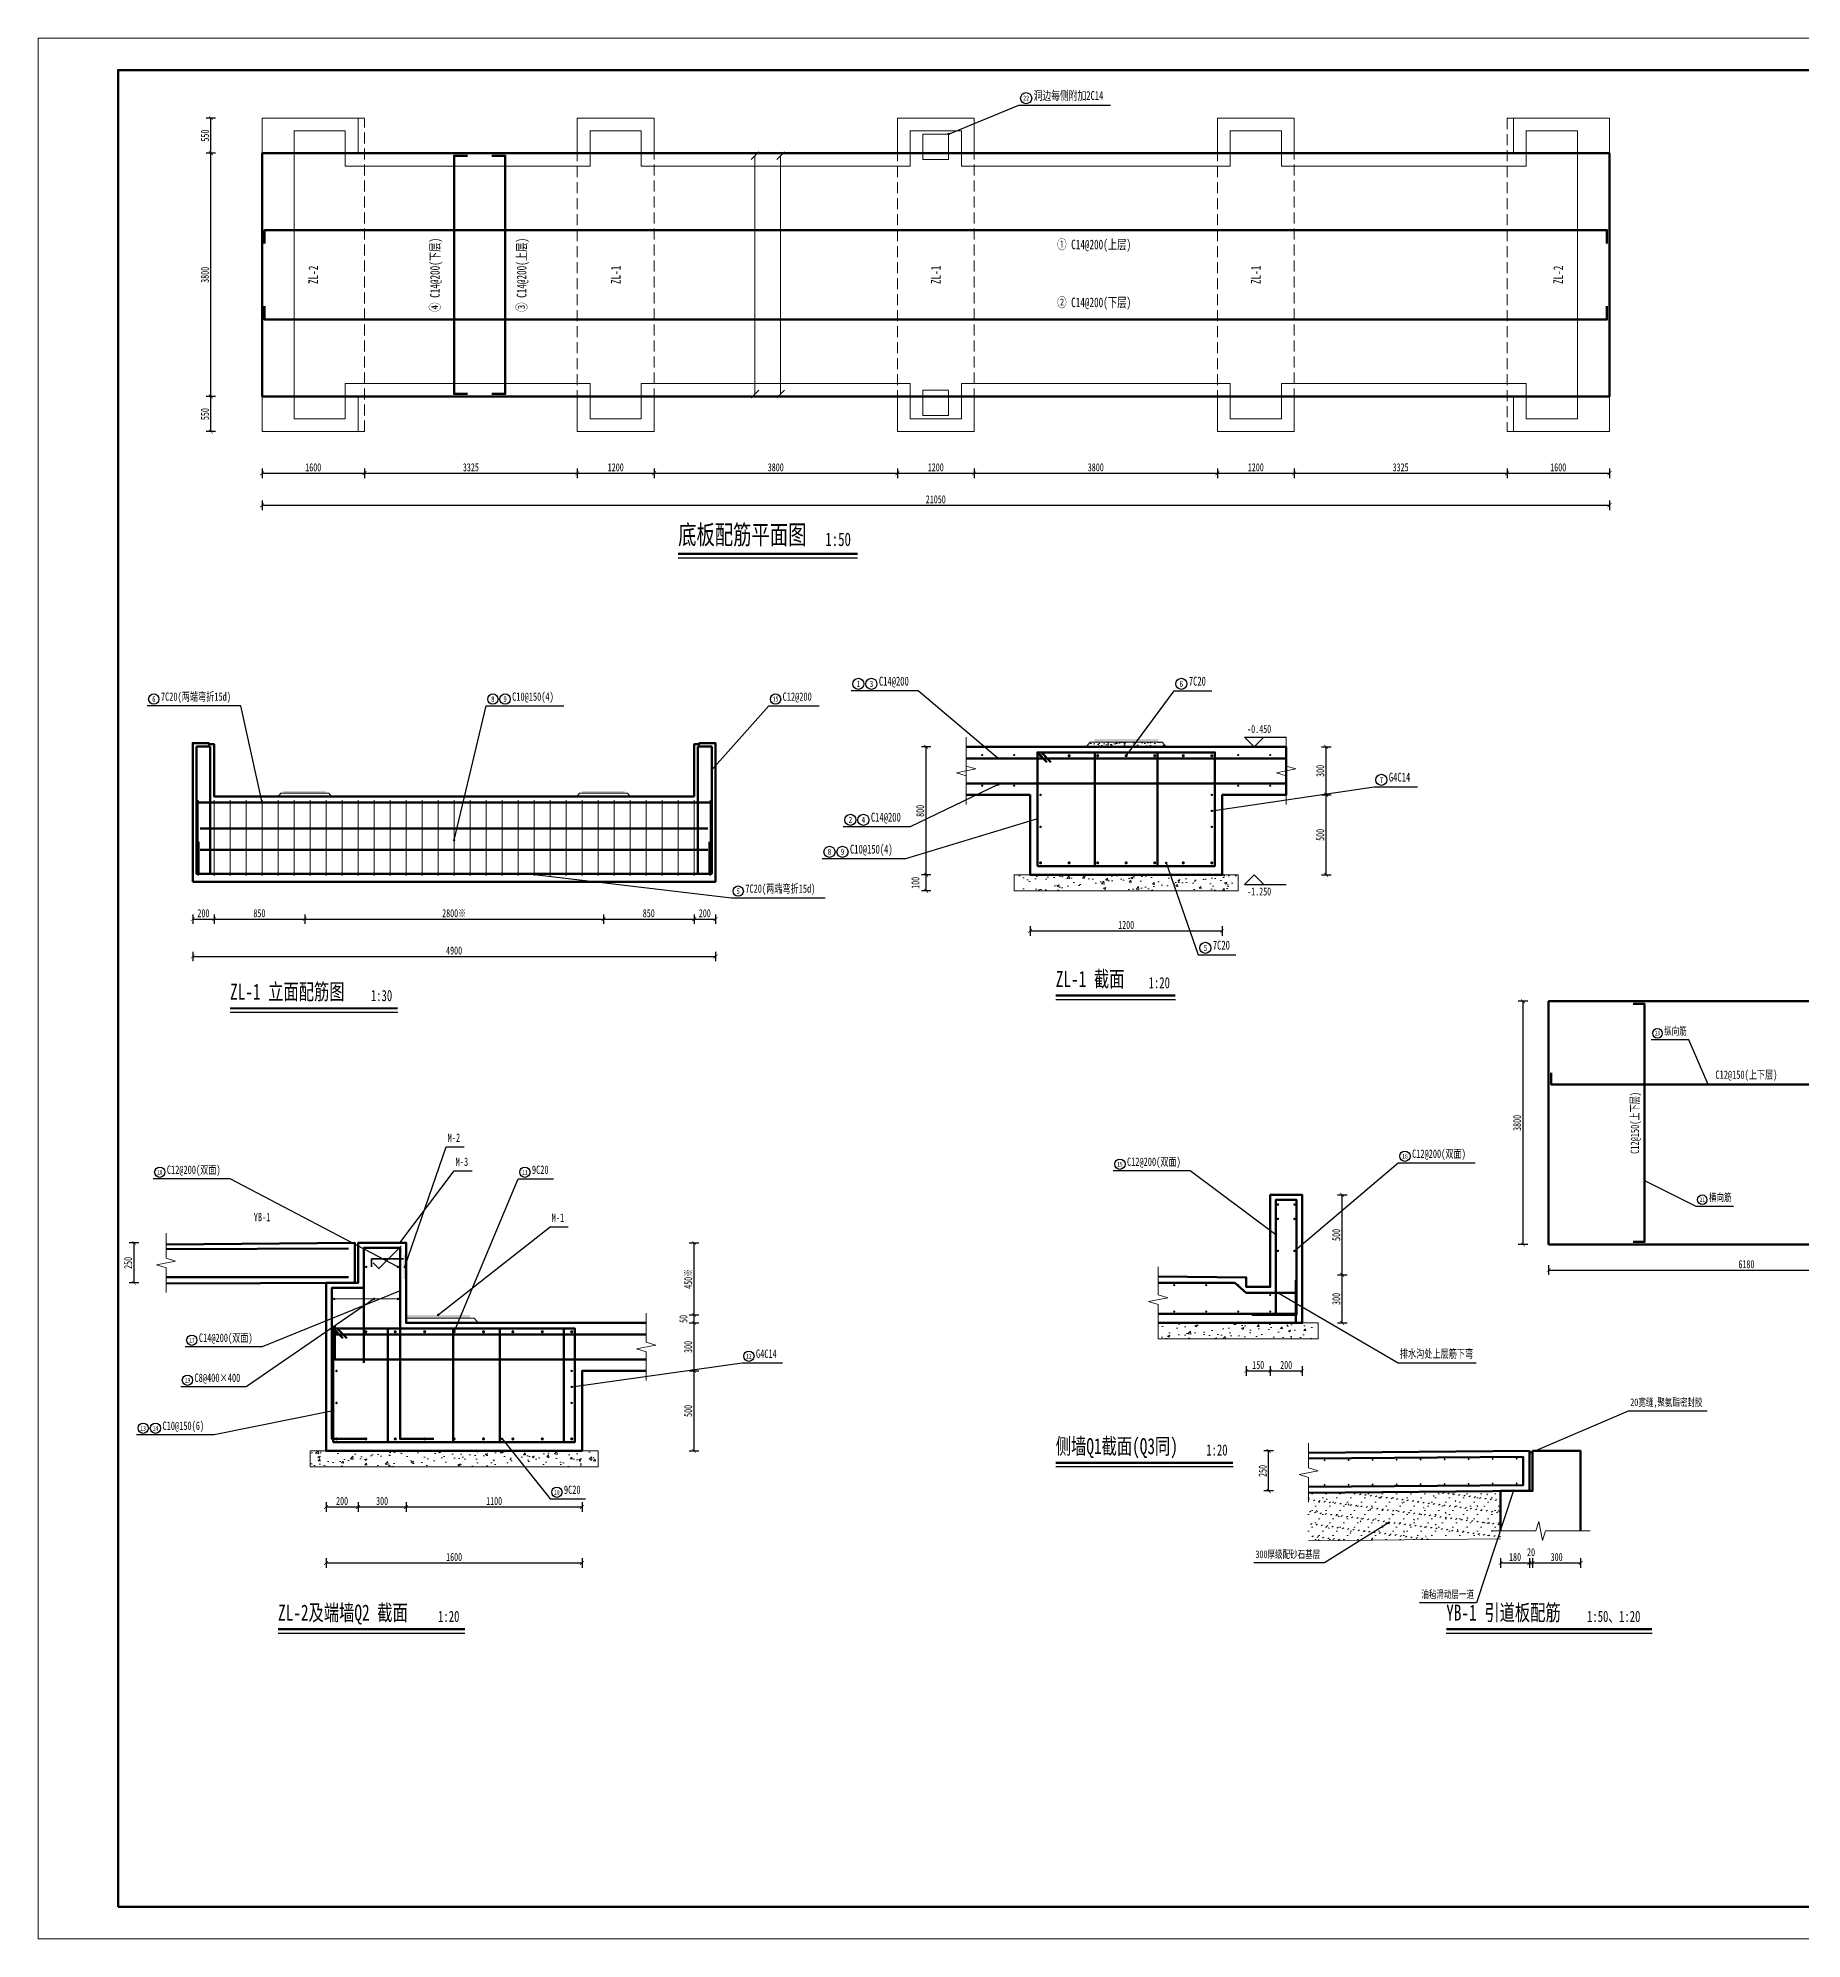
# Model space of a CAD drawing. Header units: millimetres. Extents: x 0 to 226050, y 0 to 29700.
# Drawn here: x 138000 to 165558, y 0 to 29700 of the extents above; entities that cross this region are included whole.
import ezdxf
from ezdxf.enums import TextEntityAlignment as Align

# ---------------------------------------------------------------- set-up
doc = ezdxf.new("R2010")
doc.units = ezdxf.units.MM
doc.header["$LTSCALE"] = 50
doc.linetypes.add('DASH', pattern=[5, 3.5, -1.5])
for name, color, linetype, lineweight in [('S-CONC', 7, 'Continuous', 50), ('S-DIM', 3, 'Continuous', 13), ('S-FRAME', 7, 'Continuous', 90), ('S-HATCH', 8, 'Continuous', 13), ('S-HIDE', 8, 'DASH', 18), ('S-REBAR', 2, 'Continuous', 50), ('S-STEEL', 4, 'Continuous', 35), ('S-SYMB', 7, 'Continuous', 25), ('S-TEXT', 7, 'Continuous', 18), ('S-THIN', 7, 'Continuous', 18)]:
    doc.layers.add(name, color=color, linetype=linetype, lineweight=lineweight)
doc.styles.add('HZ', font='simfang.ttf', dxfattribs={"width": 0.7})
doc.dimstyles.new('ZJ', dxfattribs={"dimscale": 50, "dimtxt": 2.5, "dimasz": 1.2, "dimexe": 1.5, "dimexo": 1.5, "dimgap": 0.6, "dimtad": 1, "dimdec": 0, "dimtxsty": 'HZ', "dimblk": 'ARCHTICK', "dimcen": 2.5, "dimclrd": 3, "dimclre": 3, "dimclrt": 7, "dimazin": 3, "dimtfac": 1, "dimtmove": 2, "dimatfit": 3})

# ---------------------------------------------------------------- blocks, each defined once
blk = doc.blocks.new('_ARCHTICK')
at = {"color": 0, "linetype": 'BYBLOCK', "const_width": 0.15}
blk.add_lwpolyline([(-0.5, -0.5), (0.5, 0.5)], dxfattribs=at)

msp = doc.modelspace()

# ---------------------------------------------------------------- hatches: boundary and pattern name
at = {"layer": 'S-HATCH'}
h = msp.add_hatch(dxfattribs=at)
h.set_pattern_fill('AR-SAND', color=256, scale=2)
h.paths.add_polyline_path([(154375, 18625), (155625, 18625), (155562.5, 18700), (154437.5, 18700)])
h = msp.add_hatch(dxfattribs=at)
h.set_pattern_fill('AR-CONC', color=256, scale=2)
h.paths.add_polyline_path([(153250, 16375), (156750, 16375), (156750, 16625), (153250, 16625)])
h = msp.add_hatch(dxfattribs=at)
h.set_pattern_fill('AR-CONC', color=256, scale=2)
h.paths.add_polyline_path([(155500, 9375), (158000, 9375), (158000, 9625), (155500, 9625)])
h = msp.add_hatch(dxfattribs=at)
h.set_pattern_fill('AR-CONC', color=256, scale=2)
h.paths.add_polyline_path([(142250, 7375), (146750, 7375), (146750, 7625), (142250, 7625)])
h = msp.add_hatch(dxfattribs=at)
h.set_pattern_fill('ZJ-GRAVEL', color=256, scale=50)
h.set_pattern_definition([(0, (0, 0), (110, 130), [0, -220]), (0, (55, 65), (110, 130), [0, -220]), (35, (30, 20), (145, 170), [27.5, -250]), (125, (115, 105), (155, 185), [22.5, -300])])
h.paths.add_polyline_path([(157850, 6222.1), (160850, 6250), (160850, 7000), (157850, 6972.1)])
at = {"layer": 'S-REBAR'}
h = msp.add_hatch(color=256, dxfattribs=at)
h.dxf.hatch_style = 1
edge = h.paths.add_edge_path()
edge.add_arc((152750, 18497.5), 17.5, 0, 360)
h = msp.add_hatch(color=256, dxfattribs=at)
h.dxf.hatch_style = 1
edge = h.paths.add_edge_path()
edge.add_arc((153250, 18497.5), 17.5, 0, 360)
h = msp.add_hatch(color=256, dxfattribs=at)
h.dxf.hatch_style = 1
edge = h.paths.add_edge_path()
edge.add_arc((153662.5, 18487.5), 25, 0, 360)
h = msp.add_hatch(color=256, dxfattribs=at)
h.dxf.hatch_style = 1
edge = h.paths.add_edge_path()
edge.add_arc((154108.3, 18487.5), 25, 0, 360)
h = msp.add_hatch(color=256, dxfattribs=at)
h.dxf.hatch_style = 1
edge = h.paths.add_edge_path()
edge.add_arc((154554.2, 18487.5), 25, 0, 360)
h = msp.add_hatch(color=256, dxfattribs=at)
h.dxf.hatch_style = 1
edge = h.paths.add_edge_path()
edge.add_arc((155000, 18487.5), 25, 0, 360)
h = msp.add_hatch(color=256, dxfattribs=at)
h.dxf.hatch_style = 1
edge = h.paths.add_edge_path()
edge.add_arc((155445.8, 18487.5), 25, 0, 360)
h = msp.add_hatch(color=256, dxfattribs=at)
h.dxf.hatch_style = 1
edge = h.paths.add_edge_path()
edge.add_arc((155891.7, 18487.5), 25, 0, 360)
h = msp.add_hatch(color=256, dxfattribs=at)
h.dxf.hatch_style = 1
edge = h.paths.add_edge_path()
edge.add_arc((156337.5, 18487.5), 25, 0, 360)
h = msp.add_hatch(color=256, dxfattribs=at)
h.dxf.hatch_style = 1
edge = h.paths.add_edge_path()
edge.add_arc((156750, 18497.5), 17.5, 0, 360)
h = msp.add_hatch(color=256, dxfattribs=at)
h.dxf.hatch_style = 1
edge = h.paths.add_edge_path()
edge.add_arc((157250, 18497.5), 17.5, 0, 360)
h = msp.add_hatch(color=256, dxfattribs=at)
h.dxf.hatch_style = 1
edge = h.paths.add_edge_path()
edge.add_arc((152750, 18017.5), 17.5, 0, 360)
h = msp.add_hatch(color=256, dxfattribs=at)
h.dxf.hatch_style = 1
edge = h.paths.add_edge_path()
edge.add_arc((153250, 18017.5), 17.5, 0, 360)
h = msp.add_hatch(color=256, dxfattribs=at)
h.dxf.hatch_style = 1
edge = h.paths.add_edge_path()
edge.add_arc((153662.5, 17875), 20, 0, 360)
h = msp.add_hatch(color=256, dxfattribs=at)
h.dxf.hatch_style = 1
edge = h.paths.add_edge_path()
edge.add_arc((156337.5, 17875), 20, 0, 360)
h = msp.add_hatch(color=256, dxfattribs=at)
h.dxf.hatch_style = 1
edge = h.paths.add_edge_path()
edge.add_arc((156750, 18017.5), 17.5, 0, 360)
h = msp.add_hatch(color=256, dxfattribs=at)
h.dxf.hatch_style = 1
edge = h.paths.add_edge_path()
edge.add_arc((157250, 18017.5), 17.5, 0, 360)
h = msp.add_hatch(color=256, dxfattribs=at)
h.dxf.hatch_style = 1
edge = h.paths.add_edge_path()
edge.add_arc((153662.5, 17375), 20, 0, 360)
h = msp.add_hatch(color=256, dxfattribs=at)
h.dxf.hatch_style = 1
edge = h.paths.add_edge_path()
edge.add_arc((156337.5, 17375), 20, 0, 360)
h = msp.add_hatch(color=256, dxfattribs=at)
h.dxf.hatch_style = 1
edge = h.paths.add_edge_path()
edge.add_arc((153662.5, 16812.5), 25, 0, 360)
h = msp.add_hatch(color=256, dxfattribs=at)
h.dxf.hatch_style = 1
edge = h.paths.add_edge_path()
edge.add_arc((154108.3, 16812.5), 25, 0, 360)
h = msp.add_hatch(color=256, dxfattribs=at)
h.dxf.hatch_style = 1
edge = h.paths.add_edge_path()
edge.add_arc((154554.2, 16812.5), 25, 0, 360)
h = msp.add_hatch(color=256, dxfattribs=at)
h.dxf.hatch_style = 1
edge = h.paths.add_edge_path()
edge.add_arc((155000, 16812.5), 25, 0, 360)
h = msp.add_hatch(color=256, dxfattribs=at)
h.dxf.hatch_style = 1
edge = h.paths.add_edge_path()
edge.add_arc((155445.8, 16812.5), 25, 0, 360)
h = msp.add_hatch(color=256, dxfattribs=at)
h.dxf.hatch_style = 1
edge = h.paths.add_edge_path()
edge.add_arc((155891.7, 16812.5), 25, 0, 360)
h = msp.add_hatch(color=256, dxfattribs=at)
h.dxf.hatch_style = 1
edge = h.paths.add_edge_path()
edge.add_arc((156337.5, 16812.5), 25, 0, 360)
h = msp.add_hatch(color=256, dxfattribs=at)
h.dxf.hatch_style = 1
edge = h.paths.add_edge_path()
edge.add_arc((157370, 11475), 20, 0, 360)
h = msp.add_hatch(color=256, dxfattribs=at)
h.dxf.hatch_style = 1
edge = h.paths.add_edge_path()
edge.add_arc((157630, 11475), 20, 0, 360)
h = msp.add_hatch(color=256, dxfattribs=at)
h.dxf.hatch_style = 1
edge = h.paths.add_edge_path()
edge.add_arc((157370, 11250), 20, 0, 360)
h = msp.add_hatch(color=256, dxfattribs=at)
h.dxf.hatch_style = 1
edge = h.paths.add_edge_path()
edge.add_arc((157630, 11250), 20, 0, 360)
h = msp.add_hatch(color=256, dxfattribs=at)
h.dxf.hatch_style = 1
edge = h.paths.add_edge_path()
edge.add_arc((157370, 10750), 20, 0, 360)
h = msp.add_hatch(color=256, dxfattribs=at)
h.dxf.hatch_style = 1
edge = h.paths.add_edge_path()
edge.add_arc((157630, 10750), 20, 0, 360)
h = msp.add_hatch(color=256, dxfattribs=at)
h.dxf.hatch_style = 1
edge = h.paths.add_edge_path()
edge.add_arc((143127.5, 10500), 20, 0, 360)
h = msp.add_hatch(color=256, dxfattribs=at)
h.dxf.hatch_style = 1
edge = h.paths.add_edge_path()
edge.add_arc((143622.5, 10500), 20, 0, 360)
h = msp.add_hatch(color=256, dxfattribs=at)
h.dxf.hatch_style = 1
edge = h.paths.add_edge_path()
edge.add_arc((155750, 10216.2), 17.5, 0, 360)
h = msp.add_hatch(color=256, dxfattribs=at)
h.dxf.hatch_style = 1
edge = h.paths.add_edge_path()
edge.add_arc((156250, 10216.2), 17.5, 0, 360)
h = msp.add_hatch(color=256, dxfattribs=at)
h.dxf.hatch_style = 1
edge = h.paths.add_edge_path()
edge.add_arc((156750, 10216.2), 17.5, 0, 360)
h = msp.add_hatch(color=256, dxfattribs=at)
h.dxf.hatch_style = 1
edge = h.paths.add_edge_path()
edge.add_arc((142627.5, 10000), 20, 0, 360)
h = msp.add_hatch(color=256, dxfattribs=at)
h.dxf.hatch_style = 1
edge = h.paths.add_edge_path()
edge.add_arc((143622.5, 10000), 20, 0, 360)
h = msp.add_hatch(color=256, dxfattribs=at)
h.dxf.hatch_style = 1
edge = h.paths.add_edge_path()
edge.add_arc((155750, 9802.5), 17.5, 0, 360)
h = msp.add_hatch(color=256, dxfattribs=at)
h.dxf.hatch_style = 1
edge = h.paths.add_edge_path()
edge.add_arc((156250, 9802.5), 17.5, 0, 360)
h = msp.add_hatch(color=256, dxfattribs=at)
h.dxf.hatch_style = 1
edge = h.paths.add_edge_path()
edge.add_arc((156750, 9802.5), 17.5, 0, 360)
h = msp.add_hatch(color=256, dxfattribs=at)
h.dxf.hatch_style = 1
edge = h.paths.add_edge_path()
edge.add_arc((157250, 10060), 17.5, 0, 360)
h = msp.add_hatch(color=256, dxfattribs=at)
h.dxf.hatch_style = 1
edge = h.paths.add_edge_path()
edge.add_arc((157250, 9802.5), 17.5, 0, 360)
h = msp.add_hatch(color=256, dxfattribs=at)
h.dxf.hatch_style = 1
edge = h.paths.add_edge_path()
edge.add_arc((142662.5, 9487.5), 25, 0, 360)
h = msp.add_hatch(color=256, dxfattribs=at)
h.dxf.hatch_style = 1
edge = h.paths.add_edge_path()
edge.add_arc((143121.9, 9487.5), 25, 0, 360)
h = msp.add_hatch(color=256, dxfattribs=at)
h.dxf.hatch_style = 1
edge = h.paths.add_edge_path()
edge.add_arc((143581.2, 9487.5), 25, 0, 360)
h = msp.add_hatch(color=256, dxfattribs=at)
h.dxf.hatch_style = 1
edge = h.paths.add_edge_path()
edge.add_arc((144040.6, 9487.5), 25, 0, 360)
h = msp.add_hatch(color=256, dxfattribs=at)
h.dxf.hatch_style = 1
edge = h.paths.add_edge_path()
edge.add_arc((144500, 9487.5), 25, 0, 360)
h = msp.add_hatch(color=256, dxfattribs=at)
h.dxf.hatch_style = 1
edge = h.paths.add_edge_path()
edge.add_arc((144959.4, 9487.5), 25, 0, 360)
h = msp.add_hatch(color=256, dxfattribs=at)
h.dxf.hatch_style = 1
edge = h.paths.add_edge_path()
edge.add_arc((145418.8, 9487.5), 25, 0, 360)
h = msp.add_hatch(color=256, dxfattribs=at)
h.dxf.hatch_style = 1
edge = h.paths.add_edge_path()
edge.add_arc((145878.1, 9487.5), 25, 0, 360)
h = msp.add_hatch(color=256, dxfattribs=at)
h.dxf.hatch_style = 1
edge = h.paths.add_edge_path()
edge.add_arc((146337.5, 9487.5), 25, 0, 360)
h = msp.add_hatch(color=256, dxfattribs=at)
h.dxf.hatch_style = 1
edge = h.paths.add_edge_path()
edge.add_arc((142662.5, 8875), 20, 0, 360)
h = msp.add_hatch(color=256, dxfattribs=at)
h.dxf.hatch_style = 1
edge = h.paths.add_edge_path()
edge.add_arc((146337.5, 8875), 20, 0, 360)
h = msp.add_hatch(color=256, dxfattribs=at)
h.dxf.hatch_style = 1
edge = h.paths.add_edge_path()
edge.add_arc((142662.5, 8375), 20, 0, 360)
h = msp.add_hatch(color=256, dxfattribs=at)
h.dxf.hatch_style = 1
edge = h.paths.add_edge_path()
edge.add_arc((146337.5, 8375), 20, 0, 360)
h = msp.add_hatch(color=256, dxfattribs=at)
h.dxf.hatch_style = 1
edge = h.paths.add_edge_path()
edge.add_arc((142662.5, 7812.5), 25, 0, 360)
h = msp.add_hatch(color=256, dxfattribs=at)
h.dxf.hatch_style = 1
edge = h.paths.add_edge_path()
edge.add_arc((143121.9, 7812.5), 25, 0, 360)
h = msp.add_hatch(color=256, dxfattribs=at)
h.dxf.hatch_style = 1
edge = h.paths.add_edge_path()
edge.add_arc((143581.2, 7812.5), 25, 0, 360)
h = msp.add_hatch(color=256, dxfattribs=at)
h.dxf.hatch_style = 1
edge = h.paths.add_edge_path()
edge.add_arc((144040.6, 7812.5), 25, 0, 360)
h = msp.add_hatch(color=256, dxfattribs=at)
h.dxf.hatch_style = 1
edge = h.paths.add_edge_path()
edge.add_arc((144500, 7812.5), 25, 0, 360)
h = msp.add_hatch(color=256, dxfattribs=at)
h.dxf.hatch_style = 1
edge = h.paths.add_edge_path()
edge.add_arc((144959.4, 7812.5), 25, 0, 360)
h = msp.add_hatch(color=256, dxfattribs=at)
h.dxf.hatch_style = 1
edge = h.paths.add_edge_path()
edge.add_arc((145418.8, 7812.5), 25, 0, 360)
h = msp.add_hatch(color=256, dxfattribs=at)
h.dxf.hatch_style = 1
edge = h.paths.add_edge_path()
edge.add_arc((145878.1, 7812.5), 25, 0, 360)
h = msp.add_hatch(color=256, dxfattribs=at)
h.dxf.hatch_style = 1
edge = h.paths.add_edge_path()
edge.add_arc((146337.5, 7812.5), 25, 0, 360)
h = msp.add_hatch(color=256, dxfattribs=at)
h.dxf.hatch_style = 1
edge = h.paths.add_edge_path()
edge.add_arc((158100, 7479.1), 15, 0, 360)
h = msp.add_hatch(color=256, dxfattribs=at)
h.dxf.hatch_style = 1
edge = h.paths.add_edge_path()
edge.add_arc((158475, 7482.1), 15, 0, 360)
h = msp.add_hatch(color=256, dxfattribs=at)
h.dxf.hatch_style = 1
edge = h.paths.add_edge_path()
edge.add_arc((158850, 7485.2), 15, 0, 360)
h = msp.add_hatch(color=256, dxfattribs=at)
h.dxf.hatch_style = 1
edge = h.paths.add_edge_path()
edge.add_arc((159225, 7488.2), 15, 0, 360)
h = msp.add_hatch(color=256, dxfattribs=at)
h.dxf.hatch_style = 1
edge = h.paths.add_edge_path()
edge.add_arc((159600, 7491.2), 15, 0, 360)
h = msp.add_hatch(color=256, dxfattribs=at)
h.dxf.hatch_style = 1
edge = h.paths.add_edge_path()
edge.add_arc((159975, 7494.3), 15, 0, 360)
h = msp.add_hatch(color=256, dxfattribs=at)
h.dxf.hatch_style = 1
edge = h.paths.add_edge_path()
edge.add_arc((160350, 7497.3), 15, 0, 360)
h = msp.add_hatch(color=256, dxfattribs=at)
h.dxf.hatch_style = 1
edge = h.paths.add_edge_path()
edge.add_arc((160725, 7500.3), 15, 0, 360)
h = msp.add_hatch(color=256, dxfattribs=at)
h.dxf.hatch_style = 1
edge = h.paths.add_edge_path()
edge.add_arc((161100, 7503.4), 15, 0, 360)
h = msp.add_hatch(color=256, dxfattribs=at)
h.dxf.hatch_style = 1
edge = h.paths.add_edge_path()
edge.add_arc((160725, 7115.3), 15, 0, 360)
h = msp.add_hatch(color=256, dxfattribs=at)
h.dxf.hatch_style = 1
edge = h.paths.add_edge_path()
edge.add_arc((161100, 7118.4), 15, 0, 360)
h = msp.add_hatch(color=256, dxfattribs=at)
h.dxf.hatch_style = 1
edge = h.paths.add_edge_path()
edge.add_arc((158100, 7094.1), 15, 0, 360)
h = msp.add_hatch(color=256, dxfattribs=at)
h.dxf.hatch_style = 1
edge = h.paths.add_edge_path()
edge.add_arc((158475, 7097.1), 15, 0, 360)
h = msp.add_hatch(color=256, dxfattribs=at)
h.dxf.hatch_style = 1
edge = h.paths.add_edge_path()
edge.add_arc((158850, 7100.2), 15, 0, 360)
h = msp.add_hatch(color=256, dxfattribs=at)
h.dxf.hatch_style = 1
edge = h.paths.add_edge_path()
edge.add_arc((159225, 7103.2), 15, 0, 360)
h = msp.add_hatch(color=256, dxfattribs=at)
h.dxf.hatch_style = 1
edge = h.paths.add_edge_path()
edge.add_arc((159600, 7106.2), 15, 0, 360)
h = msp.add_hatch(color=256, dxfattribs=at)
h.dxf.hatch_style = 1
edge = h.paths.add_edge_path()
edge.add_arc((159975, 7109.3), 15, 0, 360)
h = msp.add_hatch(color=256, dxfattribs=at)
h.dxf.hatch_style = 1
edge = h.paths.add_edge_path()
edge.add_arc((160350, 7112.3), 15, 0, 360)
at = {"layer": 'S-STEEL'}
h = msp.add_hatch(color=256, dxfattribs=at)
h.dxf.hatch_style = 1
h.paths.add_polyline_path([(154500, 18700), (155500, 18700), (155500, 18750), (154500, 18750)])
h = msp.add_hatch(color=256, dxfattribs=at)
h.dxf.hatch_style = 1
h.paths.add_polyline_path([(141833.3, 17900), (142500, 17900), (142500, 17933.3), (141833.3, 17933.3)])
h = msp.add_hatch(color=256, dxfattribs=at)
h.dxf.hatch_style = 1
h.paths.add_polyline_path([(146500, 17900), (147166.7, 17900), (147166.7, 17933.3), (146500, 17933.3)])
h = msp.add_hatch(color=256, dxfattribs=at)
h.dxf.hatch_style = 1
h.paths.add_polyline_path([(143710, 10312.5), (143750, 10312.5), (143750, 10687.5), (143710, 10687.5)])
h = msp.add_hatch(color=256, dxfattribs=at)
h.dxf.hatch_style = 1
h.paths.add_polyline_path([(143750, 9700), (144750, 9700), (144750, 9750), (143750, 9750)])
at = {"layer": 'S-SYMB'}
h = msp.add_hatch(color=256, dxfattribs=at)
h.dxf.hatch_style = 1
edge = h.paths.add_edge_path()
edge.add_arc((152225, 28200), 20, 0, 360)
h = msp.add_hatch(color=256, dxfattribs=at)
h.dxf.hatch_style = 1
edge = h.paths.add_edge_path()
edge.add_arc((153000, 18445), 20, 0, 360)
h = msp.add_hatch(color=256, dxfattribs=at)
h.dxf.hatch_style = 1
edge = h.paths.add_edge_path()
edge.add_arc((155000, 18487.5), 20, 0, 360)
h = msp.add_hatch(color=256, dxfattribs=at)
h.dxf.hatch_style = 1
edge = h.paths.add_edge_path()
edge.add_arc((148525, 18266.7), 20, 0, 360)
h = msp.add_hatch(color=256, dxfattribs=at)
h.dxf.hatch_style = 1
edge = h.paths.add_edge_path()
edge.add_arc((153000, 18035), 20, 0, 360)
h = msp.add_hatch(color=256, dxfattribs=at)
h.dxf.hatch_style = 1
edge = h.paths.add_edge_path()
edge.add_arc((141500, 17758.3), 20, 0, 360)
h = msp.add_hatch(color=256, dxfattribs=at)
h.dxf.hatch_style = 1
edge = h.paths.add_edge_path()
edge.add_arc((156337.5, 17625), 20, 0, 360)
h = msp.add_hatch(color=256, dxfattribs=at)
h.dxf.hatch_style = 1
edge = h.paths.add_edge_path()
edge.add_arc((153612.5, 17500), 20, 0, 360)
h = msp.add_hatch(color=256, dxfattribs=at)
h.dxf.hatch_style = 1
edge = h.paths.add_edge_path()
edge.add_arc((144500, 17166.7), 20, 0, 360)
h = msp.add_hatch(color=256, dxfattribs=at)
h.dxf.hatch_style = 1
edge = h.paths.add_edge_path()
edge.add_arc((145666.7, 16641.7), 20, 0, 360)
h = msp.add_hatch(color=256, dxfattribs=at)
h.dxf.hatch_style = 1
edge = h.paths.add_edge_path()
edge.add_arc((155625, 16812.5), 20, 0, 360)
h = msp.add_hatch(color=256, dxfattribs=at)
h.dxf.hatch_style = 1
edge = h.paths.add_edge_path()
edge.add_arc((164090, 13350), 20, 0, 360)
h = msp.add_hatch(color=256, dxfattribs=at)
h.dxf.hatch_style = 1
edge = h.paths.add_edge_path()
edge.add_arc((163100, 11850), 20, 0, 360)
h = msp.add_hatch(color=256, dxfattribs=at)
h.dxf.hatch_style = 1
edge = h.paths.add_edge_path()
edge.add_arc((157340, 11000), 20, 0, 360)
h = msp.add_hatch(color=256, dxfattribs=at)
h.dxf.hatch_style = 1
edge = h.paths.add_edge_path()
edge.add_arc((143650, 10875), 20, 0, 360)
h = msp.add_hatch(color=256, dxfattribs=at)
h.dxf.hatch_style = 1
edge = h.paths.add_edge_path()
edge.add_arc((157630, 10750), 20, 0, 360)
h = msp.add_hatch(color=256, dxfattribs=at)
h.dxf.hatch_style = 1
edge = h.paths.add_edge_path()
edge.add_arc((143622.5, 10500), 20, 0, 360)
h = msp.add_hatch(color=256, dxfattribs=at)
h.dxf.hatch_style = 1
edge = h.paths.add_edge_path()
edge.add_arc((143730, 10500), 20, 0, 360)
h = msp.add_hatch(color=256, dxfattribs=at)
h.dxf.hatch_style = 1
edge = h.paths.add_edge_path()
edge.add_arc((143657.5, 10125), 20, 0, 360)
h = msp.add_hatch(color=256, dxfattribs=at)
h.dxf.hatch_style = 1
edge = h.paths.add_edge_path()
edge.add_arc((157375, 10095), 20, 0, 360)
h = msp.add_hatch(color=256, dxfattribs=at)
h.dxf.hatch_style = 1
edge = h.paths.add_edge_path()
edge.add_arc((143250, 10000), 20, 0, 360)
h = msp.add_hatch(color=256, dxfattribs=at)
h.dxf.hatch_style = 1
edge = h.paths.add_edge_path()
edge.add_arc((144250, 9750), 20, 0, 360)
h = msp.add_hatch(color=256, dxfattribs=at)
h.dxf.hatch_style = 1
edge = h.paths.add_edge_path()
edge.add_arc((144500, 9487.5), 20, 0, 360)
h = msp.add_hatch(color=256, dxfattribs=at)
h.dxf.hatch_style = 1
edge = h.paths.add_edge_path()
edge.add_arc((146337.5, 8625), 20, 0, 360)
h = msp.add_hatch(color=256, dxfattribs=at)
h.dxf.hatch_style = 1
edge = h.paths.add_edge_path()
edge.add_arc((142612.5, 8250), 20, 0, 360)
h = msp.add_hatch(color=256, dxfattribs=at)
h.dxf.hatch_style = 1
edge = h.paths.add_edge_path()
edge.add_arc((145250, 7812.5), 20, 0, 360)
h = msp.add_hatch(color=256, dxfattribs=at)
h.dxf.hatch_style = 1
edge = h.paths.add_edge_path()
edge.add_arc((161325, 7600), 20, 0, 360)
h = msp.add_hatch(color=256, dxfattribs=at)
h.dxf.hatch_style = 1
edge = h.paths.add_edge_path()
edge.add_arc((161050, 7005), 20, 0, 360)
h = msp.add_hatch(color=256, dxfattribs=at)
h.dxf.hatch_style = 1
edge = h.paths.add_edge_path()
edge.add_arc((159100, 6500), 20, 0, 360)

# ---------------------------------------------------------------- linework, layer by layer
at = {"layer": 'S-CONC'}
msp.add_line((152500, 18625), (157500, 18625), dxfattribs=at)
for points in [[(141500, 24100), (162550, 24100), (162550, 27900), (141500, 27900)], [(140416.7, 16516.7), (148583.3, 16516.7), (148583.3, 18683.3), (148333.3, 18683.3), (148333.3, 18666.7), (148250, 18666.7), (148250, 17850), (140750, 17850), (140750, 18666.7), (140666.7, 18666.7), (140666.7, 18683.3), (140416.7, 18683.3)], [(161600, 10850), (167780, 10850), (167780, 14650), (161600, 14650)]]:
    msp.add_lwpolyline(points, close=True, dxfattribs=at)
for points in [[(152500, 17875), (153500, 17875), (153500, 16625), (156500, 16625), (156500, 17875), (157500, 17875), (157500, 18625), (152500, 18625)], [(155500, 10350), (156875, 10336.2), (156875, 10187.5), (157250, 10187.5), (157250, 11625), (157750, 11625), (157750, 9625), (155500, 9625)], [(140000, 10850), (142950, 10875), (142950, 10250), (140000, 10242.5)], [(147500, 8875), (146500, 8875), (146500, 7625), (142500, 7625), (142500, 10250), (143000, 10250), (143000, 10875), (143750, 10875), (143750, 9625), (147500, 9625)], [(157850, 7597.1), (161300, 7625), (161300, 7000), (157850, 6972.1)], [(160850, 6375), (160850, 7000), (161350, 7000), (161350, 7625), (162100, 7625), (162100, 6375)]]:
    msp.add_lwpolyline(points, dxfattribs=at)
at = {"layer": 'S-FRAME'}
msp.add_lwpolyline([(139250, 500), (179550, 500), (179550, 29200), (139250, 29200)], close=True, dxfattribs=at)
at = {"layer": 'S-HIDE'}
for points in [[(141500, 23550), (143100, 23550), (143100, 28450), (141500, 28450)], [(146425, 23550), (147625, 23550), (147625, 28450), (146425, 28450)], [(151425, 23550), (152625, 23550), (152625, 28450), (151425, 28450)], [(156425, 23550), (157625, 23550), (157625, 28450), (156425, 28450)], [(160950, 23550), (162550, 23550), (162550, 28450), (160950, 28450)]]:
    msp.add_lwpolyline(points, close=True, dxfattribs=at)
at = {"layer": 'S-REBAR'}
for p, q in [((140691.7, 18633.3), (140475, 18633.3)), ((148308.3, 18633.3), (148525, 18633.3)), ((152500, 18445), (157500, 18445)), ((153612.5, 18537.5), (153762.5, 18387.5)), ((153675, 18537.5), (153825, 18387.5)), ((152500, 18052.5), (157500, 18052.5)), ((140533.3, 17350), (148466.7, 17350)), ((140533.3, 17016.7), (148466.7, 17016.7)), ((140000, 10775), (142850, 10787.5)), ((140000, 10337.5), (142850, 10337.5)), ((142612.5, 9537.5), (142762.5, 9387.5)), ((142675, 9537.5), (142825, 9387.5))]:
    msp.add_line(p, q, dxfattribs=at)
for points in [[(144710, 24140), (144500, 24140), (144500, 27860), (144710, 27860)], [(145090, 24140), (145300, 24140), (145300, 27860), (145090, 27860)], [(141540, 26490), (141540, 26700), (162510, 26700), (162510, 26490)], [(141540, 25510), (141540, 25300), (162510, 25300), (162510, 25510)], [(140741.7, 16641.7), (140475, 16641.7), (140475, 18633.3)], [(140958.3, 16641.7), (140691.7, 16641.7), (140691.7, 18633.3)], [(148041.7, 16641.7), (148308.3, 16641.7), (148308.3, 18633.3)], [(148258.3, 16641.7), (148525, 16641.7), (148525, 18633.3)], [(140483.3, 17258.3), (140483.3, 17758.3), (148516.7, 17758.3), (148516.7, 17258.3)], [(140508.3, 17141.7), (140508.3, 16641.7), (148491.7, 16641.7), (148491.7, 17141.7)], [(162920, 10890), (163100, 10890), (163100, 14610), (162920, 14610)], [(161640, 13530), (161640, 13350), (167740, 13350), (167740, 13530)], [(156965, 9750), (157340, 9750), (157340, 11550), (157660, 11550), (157660, 9750), (157285, 9750)], [(144182.5, 7812.5), (143657.5, 7812.5), (143657.5, 10800), (143092.5, 10800), (143092.5, 10275)], [(143092.5, 9000), (143092.5, 10800)], [(143117.5, 7812.5), (142592.5, 7812.5), (142592.5, 10175), (143092.5, 10175)], [(155500, 9767.5), (157650, 9767.5), (157650, 10292.5)], [(155500, 10251.2), (156700, 10251.2), (156875, 10095), (157650, 10095), (157650, 9645)], [(147500, 9052.5), (142637.5, 9052.5), (142637.5, 9577.5)], [(147500, 9445), (142600, 9445), (142600, 8920)], [(157850, 7507.1), (161200, 7535), (161200, 7160)], [(157850, 7062.1), (161200, 7090), (161200, 7465)]]:
    msp.add_lwpolyline(points, dxfattribs=at)
for points in [[(153612.5, 16762.5), (156387.5, 16762.5), (156387.5, 18537.5), (153612.5, 18537.5)], [(154512.5, 16762.5), (155487.5, 16762.5), (155487.5, 18537.5), (154512.5, 18537.5)], [(142612.5, 7762.5), (146387.5, 7762.5), (146387.5, 9537.5), (142612.5, 9537.5)], [(143462.5, 7762.5), (144487.5, 7762.5), (144487.5, 9537.5), (143462.5, 9537.5)], [(145212.5, 7762.5), (146212.5, 7762.5), (146212.5, 9537.5), (145212.5, 9537.5)]]:
    msp.add_lwpolyline(points, close=True, dxfattribs=at)
at = {"layer": 'S-STEEL'}
for points in [[(143675, 10825), (143325, 10475), (143237.5, 10562.5)], [(143710, 10625), (143210, 10625), (143210, 10500)]]:
    msp.add_lwpolyline(points, dxfattribs=at)
at = {"layer": 'S-STEEL', "const_width": 25}
msp.add_lwpolyline([(143562.5, 10875), (143750, 10875), (143750, 10687.5)], dxfattribs=at)
at = {"layer": 'S-SYMB'}
for p, q in [((153325, 28650), (154754.6, 28650)), ((148000, 21580), (150804, 21580)), ((151750, 19500), (150704.8, 19500)), ((155750, 19500), (156339.6, 19500)), ((141166.7, 19266.7), (139703.5, 19266.7)), ((145000, 19266.7), (146212.4, 19266.7)), ((149416.7, 19266.7), (150203.9, 19266.7)), ((156850, 18775), (157500, 18775)), ((158875, 18000), (159548.6, 18000)), ((151625, 17375), (150579.8, 17375)), ((151550, 16875), (150252.8, 16875)), ((156850, 16475), (157500, 16475)), ((148833.3, 16266.7), (150296.5, 16266.7)), ((156125, 15375), (156714.6, 15375)), ((153900, 14680), (155770, 14680)), ((141000, 14480), (143620, 14480)), ((163790, 14050), (163201.2, 14050)), ((144375, 12375), (144659, 12375)), ((144500, 12000), (144784, 12000)), ((156000, 12000), (154796.8, 12000)), ((159250, 12125), (160453.2, 12125)), ((141000, 11875), (139796.8, 11875)), ((145500, 11875), (146053.2, 11875)), ((163900, 11450), (164488.8, 11450)), ((146000, 11125), (146284, 11125)), ((141500, 9250), (140296.8, 9250)), ((149000, 9000), (149631.2, 9000)), ((159250, 9000), (160470, 9000)), ((141250, 8625), (140228.8, 8625)), ((162850, 8250), (164076, 8250)), ((140750, 7875), (139537.6, 7875)), ((153900, 7380), (156670, 7380)), ((146000, 6875), (146553.2, 6875)), ((158100, 5875), (156994, 5875)), ((160475, 5250), (159585, 5250)), ((141750, 4780), (144670, 4780)), ((160000, 4780), (163215, 4780))]:
    msp.add_line(p, q, dxfattribs=at)
for points in [[(152225, 28200), (153325, 28650)], [(153000, 18445), (151750, 19500)], [(155000, 18487.5), (155750, 19500)], [(141500, 17758.3), (141166.7, 19266.7)], [(144500, 17166.7), (145000, 19266.7)], [(148525, 18266.7), (149416.7, 19266.7)], [(153000, 18035), (151625, 17375)], [(156337.5, 17625), (158875, 18000)], [(153612.5, 17500), (151550, 16875)], [(145666.7, 16641.7), (148833.3, 16266.7)], [(155625, 16812.5), (156125, 15375)], [(164090, 13350), (163790, 14050)], [(143730, 10500), (144375, 12375)], [(143650, 10875), (144500, 12000)], [(157340, 11000), (156000, 12000)], [(157630, 10750), (159250, 12125)], [(143622.5, 10500), (141000, 11875)], [(144500, 9487.5), (145500, 11875)], [(163100, 11850), (163900, 11450)], [(144250, 9750), (146000, 11125)], [(143657.5, 10125), (141500, 9250)], [(143250, 10000), (141250, 8625)], [(157375, 10095), (159250, 9000)], [(146337.5, 8625), (149000, 9000)], [(142612.5, 8250), (140750, 7875)], [(161325, 7600), (162850, 8250)], [(145250, 7812.5), (146000, 6875)], [(161050, 7005), (160475, 5250)], [(159100, 6500), (158100, 5875)]]:
    msp.add_lwpolyline(points, dxfattribs=at)
at = {"layer": 'S-SYMB', "const_width": 35}
for points in [[(148000, 21640), (150804, 21640)], [(141000, 14540), (143620, 14540)], [(153900, 14740), (155770, 14740)], [(153900, 7440), (156670, 7440)], [(141750, 4840), (144670, 4840)], [(160000, 4840), (163215, 4840)]]:
    msp.add_lwpolyline(points, dxfattribs=at)
at = {"layer": 'S-SYMB'}
for points in [[(157000, 18625), (156850, 18775), (157150, 18775)], [(157000, 16625), (156850, 16475), (157150, 16475)]]:
    msp.add_lwpolyline(points, close=True, dxfattribs=at)
for centre, radius in [((153436.8, 28760), 86.8), ((150816.6, 19610), 86.8), ((151020.2, 19610), 86.8), ((155861.8, 19610), 86.8), ((139809.1, 19371.7), 80.6), ((145105.6, 19371.7), 80.6), ((145296.8, 19371.7), 80.6), ((149522.3, 19371.7), 80.6), ((158986.8, 18110), 86.8), ((150691.6, 17485), 86.8), ((150895.2, 17485), 86.8), ((150364.6, 16985), 86.8), ((150568.2, 16985), 86.8), ((148938.9, 16371.7), 80.6), ((156236.8, 15485), 86.8), ((163300.6, 14150), 74.4), ((154902.4, 12105), 80.6), ((159355.6, 12230), 80.6), ((139902.4, 11980), 80.6), ((145605.6, 11980), 80.6), ((163999.4, 11550), 74.4), ((140402.4, 9355), 80.6), ((149105.6, 9105), 80.6), ((140334.4, 8730), 80.6), ((139643.2, 7980), 80.6), ((139834.4, 7980), 80.6), ((146105.6, 6980), 80.6)]:
    msp.add_circle(centre, radius, dxfattribs=at)
at = {"layer": 'S-THIN'}
for p, q in [((149140, 27800), (149260, 27920)), ((149540, 27800), (149660, 27920)), ((149200, 24140), (149200, 27860)), ((149600, 24140), (149600, 27860)), ((149140, 24080), (149260, 24200)), ((149540, 24080), (149660, 24200)), ((152500, 18625), (152500, 17875)), ((140500, 16608.3), (140500, 17791.7)), ((140750, 16608.3), (140750, 17791.7)), ((141000, 16608.3), (141000, 17791.7)), ((141250, 16608.3), (141250, 17791.7)), ((141500, 16608.3), (141500, 17791.7)), ((141750, 16608.3), (141750, 17791.7)), ((142000, 16608.3), (142000, 17791.7)), ((142250, 16608.3), (142250, 17791.7)), ((142500, 16608.3), (142500, 17791.7)), ((142750, 16608.3), (142750, 17791.7)), ((143000, 16608.3), (143000, 17791.7)), ((143250, 16608.3), (143250, 17791.7)), ((143500, 16608.3), (143500, 17791.7)), ((143750, 16608.3), (143750, 17791.7)), ((144000, 16608.3), (144000, 17791.7)), ((144250, 16608.3), (144250, 17791.7)), ((144500, 16608.3), (144500, 17791.7)), ((144750, 16608.3), (144750, 17791.7)), ((145000, 16608.3), (145000, 17791.7)), ((145250, 16608.3), (145250, 17791.7)), ((145500, 16608.3), (145500, 17791.7)), ((145750, 16608.3), (145750, 17791.7)), ((146000, 16608.3), (146000, 17791.7)), ((146250, 16608.3), (146250, 17791.7)), ((146500, 16608.3), (146500, 17791.7)), ((146750, 16608.3), (146750, 17791.7)), ((147000, 16608.3), (147000, 17791.7)), ((147250, 16608.3), (147250, 17791.7)), ((147500, 16608.3), (147500, 17791.7)), ((147750, 16608.3), (147750, 17791.7)), ((148000, 16608.3), (148000, 17791.7)), ((148250, 16608.3), (148250, 17791.7)), ((148500, 16608.3), (148500, 17791.7)), ((142627.5, 10000), (143622.5, 10000)), ((157850, 6222.1), (160850, 6250))]:
    msp.add_line(p, q, dxfattribs=at)
for points in [[(138000, 0), (180050, 0), (180050, 29700), (138000, 29700)], [(141500, 23550), (143000, 23550), (143000, 24100), (146425, 24100), (146425, 23550), (147625, 23550), (147625, 24100), (151425, 24100), (151425, 23550), (152625, 23550), (152625, 24100), (156425, 24100), (156425, 23550), (157625, 23550), (157625, 24100), (161050, 24100), (161050, 23550), (162550, 23550), (162550, 28450), (161050, 28450), (161050, 27900), (157625, 27900), (157625, 28450), (156425, 28450), (156425, 27900), (152625, 27900), (152625, 28450), (151425, 28450), (151425, 27900), (147625, 27900), (147625, 28450), (146425, 28450), (146425, 27900), (143000, 27900), (143000, 28450), (141500, 28450)], [(142000, 23750), (142800, 23750), (142800, 24300), (146625, 24300), (146625, 23750), (147425, 23750), (147425, 24300), (151625, 24300), (151625, 23750), (152425, 23750), (152425, 24300), (156625, 24300), (156625, 23750), (157425, 23750), (157425, 24300), (161250, 24300), (161250, 23750), (162050, 23750), (162050, 28250), (161250, 28250), (161250, 27700), (157425, 27700), (157425, 28250), (156625, 28250), (156625, 27700), (152425, 27700), (152425, 28250), (151625, 28250), (151625, 27700), (147425, 27700), (147425, 28250), (146625, 28250), (146625, 27700), (142800, 27700), (142800, 28250), (142000, 28250)], [(151825, 27800), (152225, 27800), (152225, 28200), (151825, 28200)], [(151825, 24200), (152225, 24200), (152225, 23800), (151825, 23800)], [(154375, 18625), (155625, 18625), (155562.5, 18700), (154437.5, 18700)], [(141750, 17850), (142583.3, 17850), (142541.7, 17900), (141791.7, 17900)], [(146416.7, 17850), (147250, 17850), (147208.3, 17900), (146458.3, 17900)], [(153250, 16375), (156750, 16375), (156750, 16625), (153250, 16625)], [(143750, 9625), (144875, 9625), (144812.5, 9700), (143750, 9700)], [(155500, 9375), (158000, 9375), (158000, 9625), (155500, 9625)], [(142250, 7375), (146750, 7375), (146750, 7625), (142250, 7625)]]:
    msp.add_lwpolyline(points, close=True, dxfattribs=at)
for points in [[(152500, 17725), (152500, 18175), (152350, 18220), (152650, 18280), (152500, 18325), (152500, 18775)], [(157500, 17725), (157500, 18175), (157350, 18220), (157650, 18280), (157500, 18325), (157500, 18775)], [(140000, 10100), (140000, 10487.5), (139850, 10532.5), (140150, 10592.5), (140000, 10637.5), (140000, 11025)], [(155500, 9475), (155500, 9912.5), (155350, 9957.5), (155650, 10017.5), (155500, 10062.5), (155500, 10500)], [(147500, 8725), (147500, 9175), (147350, 9220), (147650, 9280), (147500, 9325), (147500, 9775)], [(157850, 6822.1), (157850, 7209.6), (157700, 7254.6), (158000, 7314.6), (157850, 7359.6), (157850, 7747.1)], [(160700, 6375), (161400, 6375), (161445, 6525), (161505, 6225), (161550, 6375), (162250, 6375)]]:
    msp.add_lwpolyline(points, dxfattribs=at)

# ---------------------------------------------------------------- texts
at = {"layer": 'S-TEXT', "style": 'HZ', "width": 0.7}
for s, height, p in [('洞边每侧附加2C14', 140, (153553.6, 28690)), ('底板配筋平面图', 300, (148000, 21700)), ('1:50', 210, (150300, 21700)), ('C14@200', 140, (151137, 19540)), ('7C20', 140, (155978.6, 19540)), ('7C20(两端弯折15d)', 130, (139919.7, 19306.7)), ('C10@150(4)', 130, (145407.4, 19306.7)), ('C12@200', 130, (149632.9, 19306.7)), ('-0.450', 125, (156890, 18805)), ('G4C14', 140, (159103.6, 18040)), ('C14@200', 140, (151012, 17415)), ('C10@150(4)', 140, (150685, 16915)), ('7C20(两端弯折15d)', 130, (149049.5, 16306.7)), ('-1.250', 125, (156890, 16266.2)), ('7C20', 140, (156353.6, 15415)), ('ZL-1 截面', 250, (153900, 14800)), ('ZL-1 立面配筋图', 250, (141000, 14600)), ('1:20', 175, (155350, 14800)), ('1:30', 175, (143200, 14600)), ('纵向筋', 120, (163405, 14090)), ('M-2', 130, (144400, 12415)), ('M-3', 130, (144525, 12040)), ('C12@200(双面)', 130, (155013, 12040)), ('C12@200(双面)', 130, (159466.2, 12165)), ('C12@200(双面)', 130, (140013, 11915)), ('9C20', 130, (145716.2, 11915)), ('横向筋', 120, (164103.8, 11490)), ('M-1', 130, (146025, 11165)), ('C14@200(双面)', 130, (140513, 9290)), ('G4C14', 130, (149216.2, 9040)), ('排水沟处上层筋下弯', 130, (159275, 9040)), ('C8@400×400', 130, (140445, 8665)), ('20宽缝,聚氨酯密封胶', 120, (162875, 8290)), ('C10@150(6)', 130, (139945, 7915)), ('侧墙Q1截面(Q3同)', 250, (153900, 7500)), ('1:20', 175, (156250, 7500)), ('9C20', 130, (146216.2, 6915)), ('300厚级配砂石基层', 120, (157019, 5915)), ('油毡滑动层一道', 120, (159610, 5290)), ('ZL-2及端墙Q2 截面', 250, (141750, 4900)), ('1:20', 175, (144250, 4900)), ('YB-1 引道板配筋', 250, (160000, 4900)), ('1:50、1:20', 175, (162200, 4900))]:
    msp.add_text(s, height=height, dxfattribs=at).set_placement(p, align=Align.BOTTOM_LEFT)
for s, height, p in [('22', 81.2, (153436.8, 28760)), ('1', 98, (150816.6, 19610)), ('3', 98, (151020.2, 19610)), ('6', 98, (155861.8, 19610)), ('6', 91, (139809.1, 19371.7)), ('8', 91, (145105.6, 19371.7)), ('9', 91, (145296.8, 19371.7)), ('15', 75.4, (149522.3, 19371.7)), ('7', 98, (158986.8, 18110)), ('2', 98, (150691.6, 17485)), ('4', 98, (150895.2, 17485)), ('8', 98, (150364.6, 16985)), ('9', 98, (150568.2, 16985)), ('5', 91, (148938.9, 16371.7)), ('5', 98, (156236.8, 15485)), ('20', 69.6, (163300.6, 14150)), ('16', 75.4, (159355.6, 12230)), ('18', 75.4, (139902.4, 11980)), ('11', 75.4, (145605.6, 11980)), ('15', 75.4, (154902.4, 12105)), ('21', 69.6, (163999.4, 11550)), ('17', 75.4, (140402.4, 9355)), ('12', 75.4, (149105.6, 9105)), ('19', 75.4, (140334.4, 8730)), ('13', 75.4, (139643.2, 7980)), ('14', 75.4, (139834.4, 7980)), ('10', 75.4, (146105.6, 6980))]:
    msp.add_text(s, height=height, dxfattribs=at).set_placement(p, align=Align.MIDDLE_CENTER)
for s, height, p in [('④ C14@200(下层)', 150, (144320, 26000)), ('C12@150(上下层)', 130, (163050, 12750))]:
    msp.add_text(s, height=height, rotation=90, dxfattribs=at).set_placement(p, align=Align.BOTTOM_CENTER)
msp.add_text('③ C14@200(上层)', height=150, rotation=90, dxfattribs=at).set_placement((145480, 26000), align=Align.TOP_CENTER)
msp.add_text('① C14@200(上层)', height=150, dxfattribs=at).set_placement((154500, 26550), align=Align.TOP_CENTER)
for s, p in [('ZL-2', (142300, 26000)), ('ZL-1', (147025, 26000)), ('ZL-1', (152025, 26000)), ('ZL-1', (157025, 26000)), ('ZL-2', (161750, 26000))]:
    msp.add_text(s, height=150, rotation=90, dxfattribs=at).set_placement(p, align=Align.MIDDLE_CENTER)
for s, height, p in [('② C14@200(下层)', 150, (154500, 25450)), ('C12@150(上下层)', 130, (164690, 13400)), ('YB-1', 130, (141500, 11175))]:
    msp.add_text(s, height=height, dxfattribs=at).set_placement(p, align=Align.BOTTOM_CENTER)

# ---------------------------------------------------------------- dimensions: what is measured, and where the dimension line sits
at = {"layer": 'S-DIM'}
for base, p1, p2 in [((140700, 27900), (140850, 27900), (140850, 28450)), ((140700, 24100), (140850, 24100), (140850, 27900)), ((140700, 23550), (140850, 23550), (140850, 24100)), ((161200, 10850), (161350, 10850), (161350, 14650))]:
    msp.add_linear_dim(base=base, p1=p1, p2=p2, angle=90, dimstyle='ZJ', dxfattribs=at).render()
for base, p1, p2 in [((141500, 22900), (141500, 23050), (143100, 23050)), ((143100, 22900), (143100, 23050), (146425, 23050)), ((146425, 22900), (146425, 23050), (147625, 23050)), ((147625, 22900), (147625, 23050), (151425, 23050)), ((151425, 22900), (151425, 23050), (152625, 23050)), ((152625, 22900), (152625, 23050), (156425, 23050)), ((156425, 22900), (156425, 23050), (157625, 23050)), ((157625, 22900), (157625, 23050), (160950, 23050)), ((160950, 22900), (160950, 23050), (162550, 23050)), ((141500, 22400), (141500, 22550), (162550, 22550)), ((161600, 10450), (161600, 10600), (167780, 10600))]:
    msp.add_linear_dim(base=base, p1=p1, p2=p2, dimstyle='ZJ', dxfattribs=at).render()
for base, p1, p2 in [((151875, 16625), (152025, 16625), (152025, 18625)), ((158125, 17875), (157975, 17875), (157975, 18625)), ((158125, 16625), (157975, 16625), (157975, 17875)), ((151875, 16375), (152025, 16375), (152025, 16625)), ((158375, 10375), (158225, 10375), (158225, 11625)), ((139500, 10250), (139650, 10250), (139650, 10875)), ((158375, 9625), (158225, 9625), (158225, 10375)), ((148250, 9625), (148100, 9625), (148100, 9750)), ((148250, 8875), (148100, 8875), (148100, 9625)), ((148250, 7625), (148100, 7625), (148100, 8875))]:
    msp.add_linear_dim(base=base, p1=p1, p2=p2, angle=90, dimstyle='ZJ', override={"dimlfac": 0.4}, dxfattribs=at).render()
for base, p1, p2, override in [((140416.7, 15933.3), (140416.7, 16083.3), (140750, 16083.3), {"dimlfac": 0.6}), ((140750, 15933.3), (140750, 16083.3), (142166.7, 16083.3), {"dimlfac": 0.6}), ((146833.3, 15933.3), (146833.3, 16083.3), (148250, 16083.3), {"dimlfac": 0.6}), ((148250, 15933.3), (148250, 16083.3), (148583.3, 16083.3), {"dimlfac": 0.6}), ((140416.7, 15350), (140416.7, 15500), (148583.3, 15500), {"dimlfac": 0.6}), ((156875, 8875), (156875, 9025), (157250, 9025), {"dimlfac": 0.4}), ((157250, 8875), (157250, 9025), (157750, 9025), {"dimlfac": 0.4}), ((142500, 6750), (142500, 6900), (143000, 6900), {"dimlfac": 0.4}), ((143000, 6750), (143000, 6900), (143750, 6900), {"dimlfac": 0.4}), ((143750, 6750), (143750, 6900), (146500, 6900), {"dimlfac": 0.4}), ((142500, 5875), (142500, 6025), (146500, 6025), {"dimlfac": 0.4})]:
    msp.add_linear_dim(base=base, p1=p1, p2=p2, dimstyle='ZJ', override=override, dxfattribs=at).render()
for base, p1, p2, text, override in [((142166.7, 15933.3), (142166.7, 16083.3), (146833.3, 16083.3), '2800※', {"dimlfac": 0.6}), ((153500, 15750), (153500, 15900), (156500, 15900), '1200', {"dimlfac": 0.4}), ((160850, 5875), (160850, 6025), (161300, 6025), '180', {"dimlfac": 0.4}), ((161300, 5875), (161300, 6025), (161350, 6025), '20', {"dimlfac": 0.4}), ((161350, 5875), (161350, 6025), (162100, 6025), '300', {"dimlfac": 0.4})]:
    msp.add_linear_dim(base=base, p1=p1, p2=p2, text=text, dimstyle='ZJ', override=override, dxfattribs=at).render()
for base, p1, p2, text in [((148250, 9750), (148100, 9750), (148100, 10875), '450※'), ((157225, 7000), (157375, 7000), (157375, 7625), '250')]:
    msp.add_linear_dim(base=base, p1=p1, p2=p2, angle=90, text=text, dimstyle='ZJ', override={"dimlfac": 0.4}, dxfattribs=at).render()

doc.saveas('drawing.dxf')
